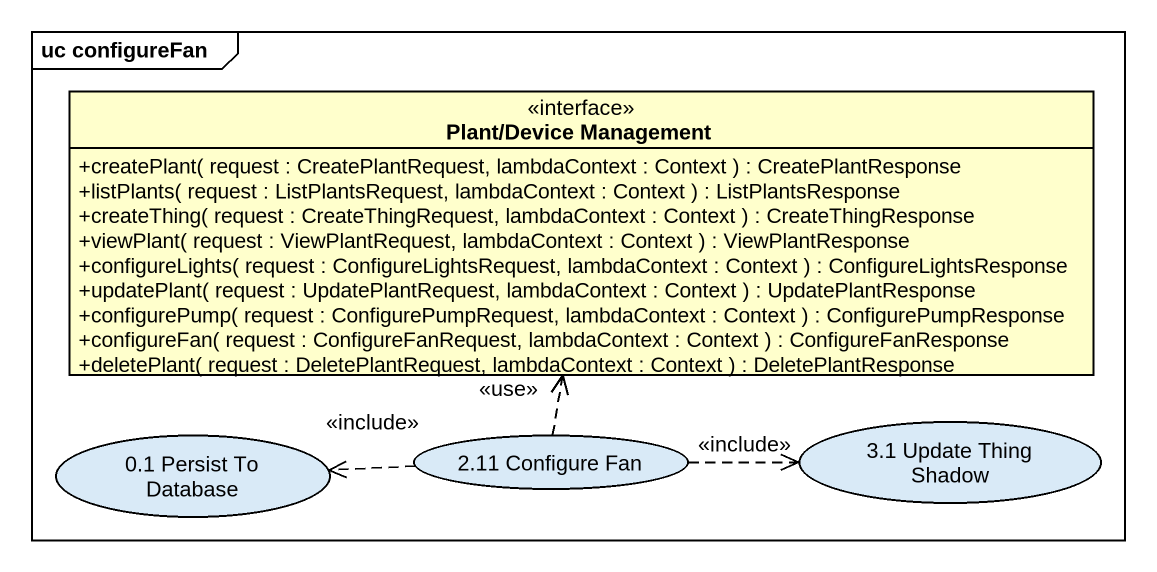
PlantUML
@startuml
mainframe uc configureFan
allowmixing
hide circle
hide empty members
skinparam classAttributeIconSize 0
interface "Plant/Device Management" as Plant_Device_Management {
  +createPlant( request : CreatePlantRequest, lambdaContext : Context ) : CreatePlantResponse
  +listPlants( request : ListPlantsRequest, lambdaContext : Context ) : ListPlantsResponse
  +createThing( request : CreateThingRequest, lambdaContext : Context ) : CreateThingResponse
  +viewPlant( request : ViewPlantRequest, lambdaContext : Context ) : ViewPlantResponse
  +configureLights( request : ConfigureLightsRequest, lambdaContext : Context ) : ConfigureLightsResponse
  +updatePlant( request : UpdatePlantRequest, lambdaContext : Context ) : UpdatePlantResponse
  +configurePump( request : ConfigurePumpRequest, lambdaContext : Context ) : ConfigurePumpResponse
  +configureFan( request : ConfigureFanRequest, lambdaContext : Context ) : ConfigureFanResponse
  +deletePlant( request : DeletePlantRequest, lambdaContext : Context ) : DeletePlantResponse
}
usecase "0.1 Persist To Database" as u0_1_Persist_To_Database
usecase "2.11 Configure Fan" as u2_11_Configure_Fan
usecase "3.1 Update Thing Shadow" as u3_1_Update_Thing_Shadow
u2_11_Configure_Fan .up.> Plant_Device_Management : <<use>>
u2_11_Configure_Fan .left.> u0_1_Persist_To_Database : <<include>>
u2_11_Configure_Fan .right.> u3_1_Update_Thing_Shadow : <<include>>
@enduml
